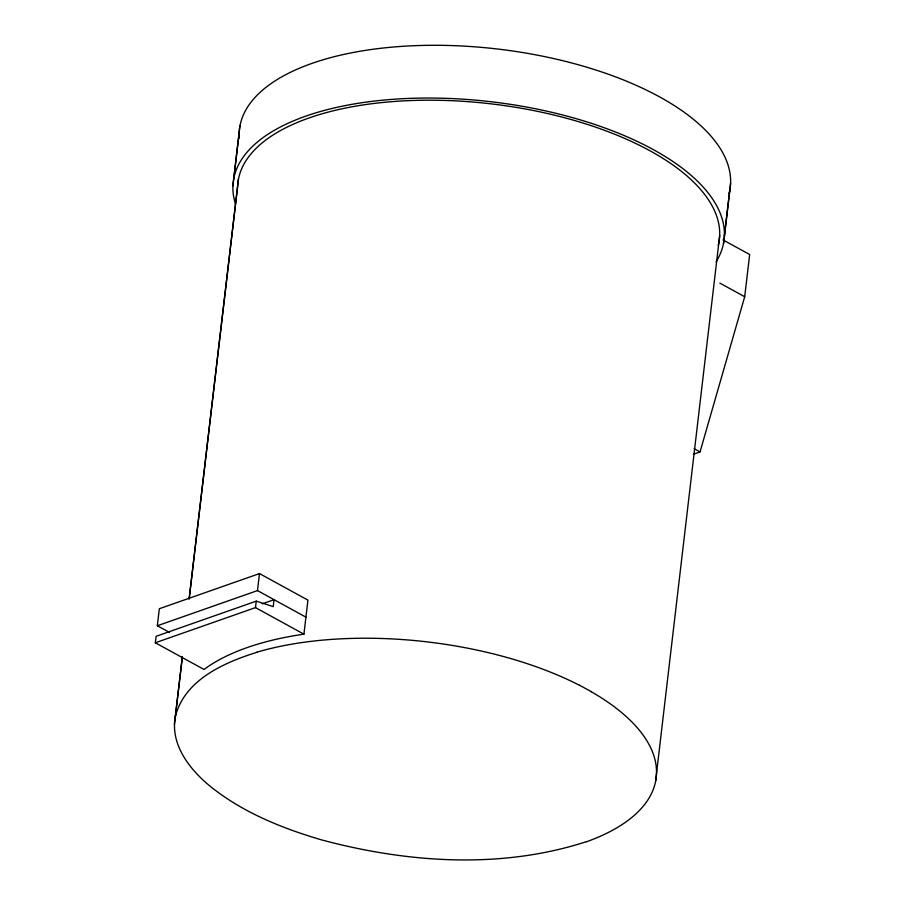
<?xml version="1.0" encoding="UTF-8"?>
<svg xmlns="http://www.w3.org/2000/svg" width="905" height="905" viewBox="0 0 905 905"><rect width="100%" height="100%" fill="white"/><g stroke="black" fill="none" stroke-linecap="round" stroke-linejoin="round"><path stroke-width="1.36" d="M586.248 841.729C500.838 869.433 407.442 862.861 321.716 839.931C281.591 828.166 241.737 812.068 209.078 785.37C189.269 768.843 170.31 744.317 175.276 716.93L182.346 656.668M169.507 632.425L157.334 625.751L159.337 608.726L259.486 573.578L307.926 600.117L303.922 634.167A243.558 108.295 6.7 0 0 204.021 669.462L155.332 642.776L156.101 636.306L256.251 601.146L273.242 606.633L274.057 599.676L262.19 603.839M233.795 178.206L239.995 125.456M232.924 185.83L239.124 133.069M189.1 599.223L238.479 178.839M174.427 724.407L182.324 657.143M189.236 598.284L237.63 186.306A242.382 107.774 6.7 0 1 494.198 104.233A242.382 107.774 6.7 0 1 718.231 245.436M155.332 642.776L255.493 607.617L256.251 601.146M157.334 625.751L257.484 590.592L259.486 573.578M655.627 781.083L719.69 235.515M724.396 235.99L730.595 183.24M723.525 243.615L729.724 190.865M693.411 454.242L700.029 451.923L744.702 296.727L749.668 254.52L722.959 239.882M175.276 716.93C184.349 679.915 223.897 662.641 256.93 652.279M579.483 685.209L591.406 691.68M719.86 283.107L744.702 296.727M694.112 448.676L700.029 451.923M257.484 590.592L305.924 617.142M255.493 607.617L303.922 634.167M591.259 691.725A242.37 107.763 6.7 0 1 586.395 841.808M256.816 652.211A242.404 107.786 6.7 0 1 579.37 685.255M239.192 138.227A247.122 109.878 6.7 0 1 494.99 48.723A247.122 109.878 6.7 0 1 729.113 193.353M235.47 204.01A247.122 109.878 6.7 0 1 493.055 101.971A247.122 109.878 6.7 0 1 716.025 261.85"/></g></svg>
